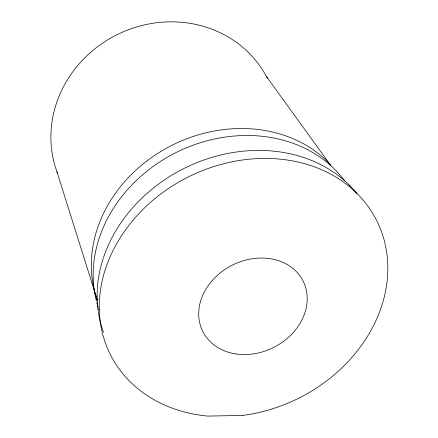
<?xml version="1.0" encoding="UTF-8"?>
<svg xmlns="http://www.w3.org/2000/svg" width="438" height="438" viewBox="0 0 438 438"><rect width="100%" height="100%" fill="white"/><g stroke="black" fill="none" stroke-linecap="round" stroke-linejoin="round"><path stroke-width="0.66" d="M349.163 185.017L356.926 193.421M266.43 76.475L330.69 165.35M56.945 171.751L97.384 300.265M99.087 309.847A139.848 118.55 -26.7 0 1 98.654 308.593M98.232 307.323A139.848 118.55 -26.7 0 1 96.705 302.16M96.36 300.851A139.848 118.55 -26.7 0 1 177.839 151.668A139.848 118.55 -26.7 0 1 344.432 180.522M97.362 300.293A137.023 116.93 -26.7 0 1 163.155 150.081A137.023 116.93 -26.7 0 1 330.186 164.327M57.422 173.032A115.336 107.091 -26.7 0 1 121.206 32.724A115.336 107.091 -26.7 0 1 267.372 78.282M103.461 332.152A145.859 121.901 -26.7 0 1 173.163 174.379A145.859 121.901 -26.7 0 1 350.132 185.986M242.718 415.394L207.908 416.1A149.068 123.626 -26.7 0 1 132.418 220.96A149.068 123.626 -26.7 0 1 374.287 216.071A149.068 123.626 -26.7 0 1 242.718 415.394M235.058 353.8A56.152 46.05 -26.7 0 0 306.266 289.907A56.152 46.05 -26.7 0 0 217.533 275.184A56.152 46.05 -26.7 0 0 235.058 353.8"/></g></svg>
